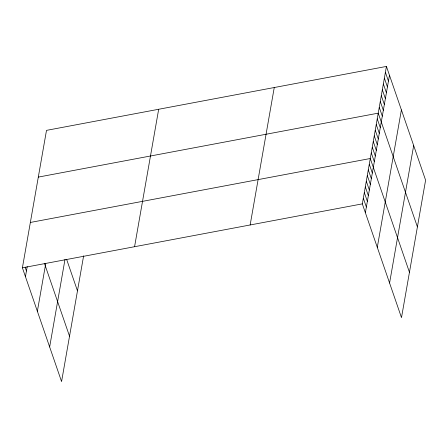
<?xml version="1.0" encoding="UTF-8"?>
<svg xmlns="http://www.w3.org/2000/svg" width="448" height="448" viewBox="0 0 448 448"><rect width="100%" height="100%" fill="white"/><g stroke="black" fill="none" stroke-linecap="round" stroke-linejoin="round"><path stroke-width="0.67" d="M83.625 255.814L61.572 381.573L22.4 267.814L46.502 130.368L386.428 66.427L425.6 180.186L401.498 317.632L362.326 203.868L386.428 66.427M25.446 276.662L27.216 266.582M37.369 311.282L45.763 263.407M49.65 346.954L65.005 259.392M134.574 246.708L158.676 109.267M250.152 224.969L274.254 87.528M365.372 212.722L389.474 75.275M377.294 247.341L401.397 109.9M389.575 283.007L413.678 145.566M38.31 177.1L378.235 113.154L417.407 226.918M30.352 222.454L370.278 158.514L409.45 272.272M22.4 267.814L362.326 203.868M385.403 72.268L388.45 81.116M384.378 78.109L387.425 86.957M383.354 83.95L386.406 92.803M382.329 89.79L385.381 98.644M381.304 95.631L384.356 104.485M380.285 101.472L383.331 110.326M379.26 107.313L382.306 116.166M377.238 118.826L380.285 127.674M376.247 124.494L379.294 133.347M375.25 130.166L378.297 139.014M374.259 135.834L377.306 144.687M373.262 141.501L376.309 150.354M372.271 147.174L375.318 156.022M371.274 152.841L374.321 161.694M369.286 164.181L372.333 173.034M368.29 169.848L371.342 178.702M367.298 175.521L370.345 184.369M366.302 181.188L369.354 190.042M365.31 186.861L368.357 195.709M364.314 192.528L367.366 201.382M363.322 198.201L366.369 207.049M66.623 259.336L77.476 290.864M44.47 263.458L69.524 336.218M25.138 267.198L26.443 270.995"/></g></svg>
